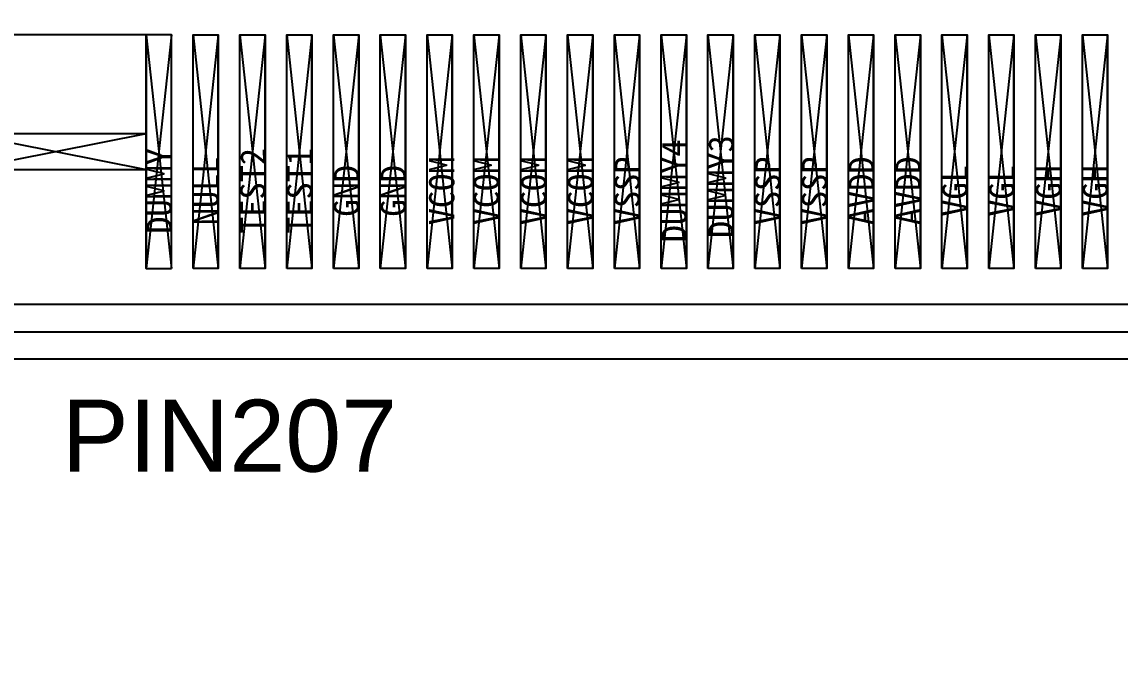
# Model space of a CAD drawing. Header units: millimetres. Extents: x 427 to 2444, y 137 to 817.
# Drawn here: x 1121.746 to 1124.796, y 298.611 to 300.387 of the extents above; entities that cross this region are included whole.
import ezdxf
from ezdxf.enums import TextEntityAlignment as Align

# ---------------------------------------------------------------- set-up
doc = ezdxf.new("R2010")
doc.units = ezdxf.units.MM
for name, color, linetype in [('L240', 60, 'Continuous'), ('L63', 4, 'Continuous'), ('L90', 1, 'Continuous'), ('LCD_FPC', 22, 'Continuous'), ('Text', 7, 'Continuous')]:
    doc.layers.add(name, color=color, linetype=linetype)
doc.styles.add('Panel', font='arial.ttf')
doc.styles.add('txt', font='simhei.ttf')
doc.styles.add('标注', font='romand.shx')
doc.dimstyles.new('ISO-25$0', dxfattribs={"dimtxt": 2, "dimasz": 2, "dimexe": 1, "dimexo": 0.3, "dimgap": 0.6, "dimtad": 0, "dimzin": 1, "dimdsep": 46, "dimtxsty": '标注', "dimcen": 0, "dimclrd": 3, "dimclre": 3, "dimclrt": 3, "dimadec": 0, "dimazin": 0, "dimtfac": 1, "dimtmove": 0, "dimatfit": 3, "dimfxl": 1, "dimtolj": 1, "dimarcsym": 0})

# ---------------------------------------------------------------- blocks, each defined once
blk = doc.blocks.new('FPC_3D95_NAME_130')
at = {"layer": 'L240', "style": 'txt'}
for s, p in [('DUMMY4', (1.203, 0.113)), ('DUMMY3', (1.333, 0.124666)), ('DUMMY', (-0.227, 0.113)), ('TEST2', (0.033, 0.113)), ('TEST1', (0.163, 0.113)), ('NULL', (-0.097, 0.113)), ('VCOM', (0.5575, 0.113)), ('VCOM', (0.6815, 0.113)), ('VCOM', (0.813, 0.113)), ('VCOM', (0.943, 0.113)), ('VSSP', (1.073, 0.113)), ('VSSP', (1.463, 0.113)), ('VSSP', (1.593, 0.113)), ('AVDD', (1.723, 0.113)), ('AVDD', (1.853, 0.113)), ('GND', (0.293, 0.113)), ('GND', (0.423, 0.113)), ('VGL', (1.983, 0.113)), ('VGL', (2.113, 0.113)), ('VGH', (2.243, 0.113)), ('VGH', (2.373, 0.113))]:
    blk.add_text(s, height=0.07, rotation=90, dxfattribs=at).set_placement(p, align=Align.MIDDLE_CENTER)
blk = doc.blocks.new('FPC_PAD_UNIT')
at = {"color": 5, "linetype": 'Continuous'}
blk.add_lwpolyline([(0.001, 0.551), (0.071, -0.099), (0.071, 0.551), (0.001, -0.099)], dxfattribs=at)
at = {"layer": 'L63', "color": 5}
blk.add_lwpolyline([(0.001, -0.099), (0.001, 0.551), (0.071, 0.551), (0.071, -0.099), (0.001, -0.099)], close=True, dxfattribs=at)
blk = doc.blocks.new('FPC_ALIGN_KEY_MARK')
at = {"color": 5, "linetype": 'Continuous'}
for points in [[(0.4545, 0.475), (0.6045, 0.325), (0.6045, 0.475), (0.4545, 0.325)], [(0.7545, 0.475), (0.9045, 0.325), (0.9045, 0.475), (0.7545, 0.325)], [(0.4545, 0.175), (0.6045, 0.025), (0.6045, 0.175), (0.4545, 0.025)], [(0.7545, 0.175), (0.9045, 0.025), (0.9045, 0.175), (0.7545, 0.025)]]:
    blk.add_lwpolyline(points, dxfattribs=at)
at = {"layer": 'L63', "color": 5}
for points in [[(0.4545, 0.325), (0.4545, 0.475), (0.6045, 0.475), (0.6045, 0.325), (0.4545, 0.325)], [(0.7545, 0.325), (0.7545, 0.475), (0.9045, 0.475), (0.9045, 0.325), (0.7545, 0.325)], [(0.4545, 0.025), (0.4545, 0.175), (0.6045, 0.175), (0.6045, 0.025), (0.4545, 0.025)], [(0.7545, 0.025), (0.7545, 0.175), (0.9045, 0.175), (0.9045, 0.025), (0.7545, 0.025)]]:
    blk.add_lwpolyline(points, close=True, dxfattribs=at)
at = {"layer": 'L63'}
for points in [[(0.637, 0.025), (0.637, 0.475), (0.722, 0.475), (0.722, 0.025), (0.637, 0.025)], [(0.4545, 0.2075), (0.4545, 0.2925), (0.9045, 0.2925), (0.9045, 0.2075), (0.4545, 0.2075)]]:
    blk.add_lwpolyline(points, close=True, dxfattribs=at)
blk = doc.blocks.new('FPC_MARK')
at = {"color": 5, "linetype": 'Continuous'}
blk.add_lwpolyline([(0.071, 0.376), (0.571, 0.276), (0.571, 0.376), (0.071, 0.276)], dxfattribs=at)
at = {"layer": 'L63', "color": 5}
blk.add_lwpolyline([(0.071, 0.276), (0.071, 0.376), (0.571, 0.376), (0.571, 0.276), (0.071, 0.276)], close=True, dxfattribs=at)
for name, p in [('FPC_PAD_UNIT', (0, 0.1)), ('FPC_ALIGN_KEY_MARK', (0.2665, 0.076))]:
    blk.add_blockref(name, p)
blk = doc.blocks.new('FPC_ITO_UNIT')
at = {"color": 5, "linetype": 'Continuous'}
blk.add_lwpolyline([(0.001, 0.651), (0.071, 0.001), (0.071, 0.651), (0.001, 0.001)], dxfattribs=at)
at = {"layer": 'L63', "color": 5}
blk.add_lwpolyline([(0.001, 0.001), (0.001, 0.651), (0.071, 0.651), (0.071, 0.001), (0.001, 0.001)], close=True, dxfattribs=at)
blk = doc.blocks.new('FPC_ALL')
at = {"yscale": -1, "rotation": 180}
blk.add_blockref('FPC_MARK', (-0.188, 0), dxfattribs=at)
for name, p in [('FPC_ITO_UNIT', (-0.13, 0)), ('FPC_3D95_NAME_130', (0.004, 0.104))]:
    blk.add_blockref(name, p)
at = {"row_count": 1, "column_count": 203, "row_spacing": 0.652, "column_spacing": 0.13}
blk.add_blockref('FPC_PAD_UNIT', (0, 0.1), dxfattribs=at)
blk = doc.blocks.new('IC_FPC_OLB_ALL')
blk.add_blockref('FPC_ALL', (1.892, -0.05))
blk = doc.blocks.new('*D218')
at = {"layer": 'Defpoints', "color": 0}
for p in [(1098.6218, 299.4494), (1099.3459, 252.0794), (1126.2825, 252.0794)]:
    blk.add_point(p, dxfattribs=at)
at = {"layer": 'LCD_FPC', "color": 3, "lineweight": -2}
for p, q in [((1098.9218, 299.4494), (1100.3459, 299.4494)), ((1099.3459, 297.4494), (1099.3459, 284.056)), ((1099.3459, 254.0794), (1099.3459, 267.4727)), ((1125.9825, 252.0794), (1098.3459, 252.0794))]:
    blk.add_line(p, q, dxfattribs=at)
at = {"layer": 'LCD_FPC', "color": 3}
for points in [[(1099.0126, 297.4494), (1099.6793, 297.4494), (1099.3459, 299.4494)], [(1099.0126, 254.0794), (1099.6793, 254.0794), (1099.3459, 252.0794)]]:
    blk.add_solid(points, dxfattribs=at)
at = {"layer": 'LCD_FPC', "color": 3, "insert": (1099.3459, 275.7644), "char_height": 2, "attachment_point": 5, "rotation": 90, "style": '标注'}
blk.add_mtext('\\A1;47.37±0.5', dxfattribs=at)

msp = doc.modelspace()

# ---------------------------------------------------------------- linework, layer by layer
at = {"color": 7}
msp.add_lwpolyline([(1098.62116, 377.73137), (1172.6725, 377.73137, -0.4142163), (1172.8725, 377.53137), (1172.87178, 299.64937, -0.4142109), (1172.67178, 299.44937), (1098.62178, 299.44937, -0.4142112), (1098.42178, 299.64937), (1098.42116, 377.53137, -0.4142159)], format="xyb", close=True, dxfattribs=at)
at = {"color": 6}
msp.add_lwpolyline([(1098.64616, 377.65637), (1172.6475, 377.65637, -0.4142163), (1172.7975, 377.50637), (1172.79678, 299.67437, -0.4142109), (1172.64678, 299.52437), (1098.64678, 299.52437, -0.4142112), (1098.49678, 299.67437), (1098.49616, 377.50637, -0.4142159)], format="xyb", close=True, dxfattribs=at)
at = {"color": 42}
msp.add_lwpolyline([(1122.09183, 300.35137), (1120.88221, 300.35137), (1120.88221, 297.18237, -0.4142136), (1119.88221, 296.18237), (1113.19273, 296.18237, 0.4142136), (1112.19273, 295.18237)], format="xyb", dxfattribs=at)
at = {"layer": 'L90', "color": 7}
msp.add_lwpolyline([(1098.68183, 299.60137), (1098.68183, 377.63137), (1172.61183, 377.63137), (1172.61183, 299.60137), (1098.68183, 299.60137)], close=True, dxfattribs=at)

# ---------------------------------------------------------------- block references
msp.add_blockref('IC_FPC_OLB_ALL', (1120.45883, 299.75037))

# ---------------------------------------------------------------- texts
at = {"layer": 'Text', "insert": (1121.85672, 299.33715), "char_height": 0.2, "attachment_point": 1, "style": 'Panel'}
msp.add_mtext('{\\C0;PIN207}', dxfattribs=at)

# ---------------------------------------------------------------- dimensions: what is measured, and where the dimension line sits
at = {"layer": 'LCD_FPC'}
dim = msp.add_linear_dim(base=(1099.34594, 252.07937), p1=(1098.62178, 299.44937), p2=(1126.28248, 252.07937), angle=90, dimstyle='ISO-25$0', override={"dimgap": 0.625, "dimtol": 1, "dimlim": 0, "dimtp": 0.5, "dimtm": 0.5, "dimfxl": 0.8}, dxfattribs=at)
dim.commit()
dim.dimension.update_dxf_attribs({"geometry": '*D218', "text_midpoint": (1099.34594, 275.76437)})

doc.saveas('drawing.dxf')
